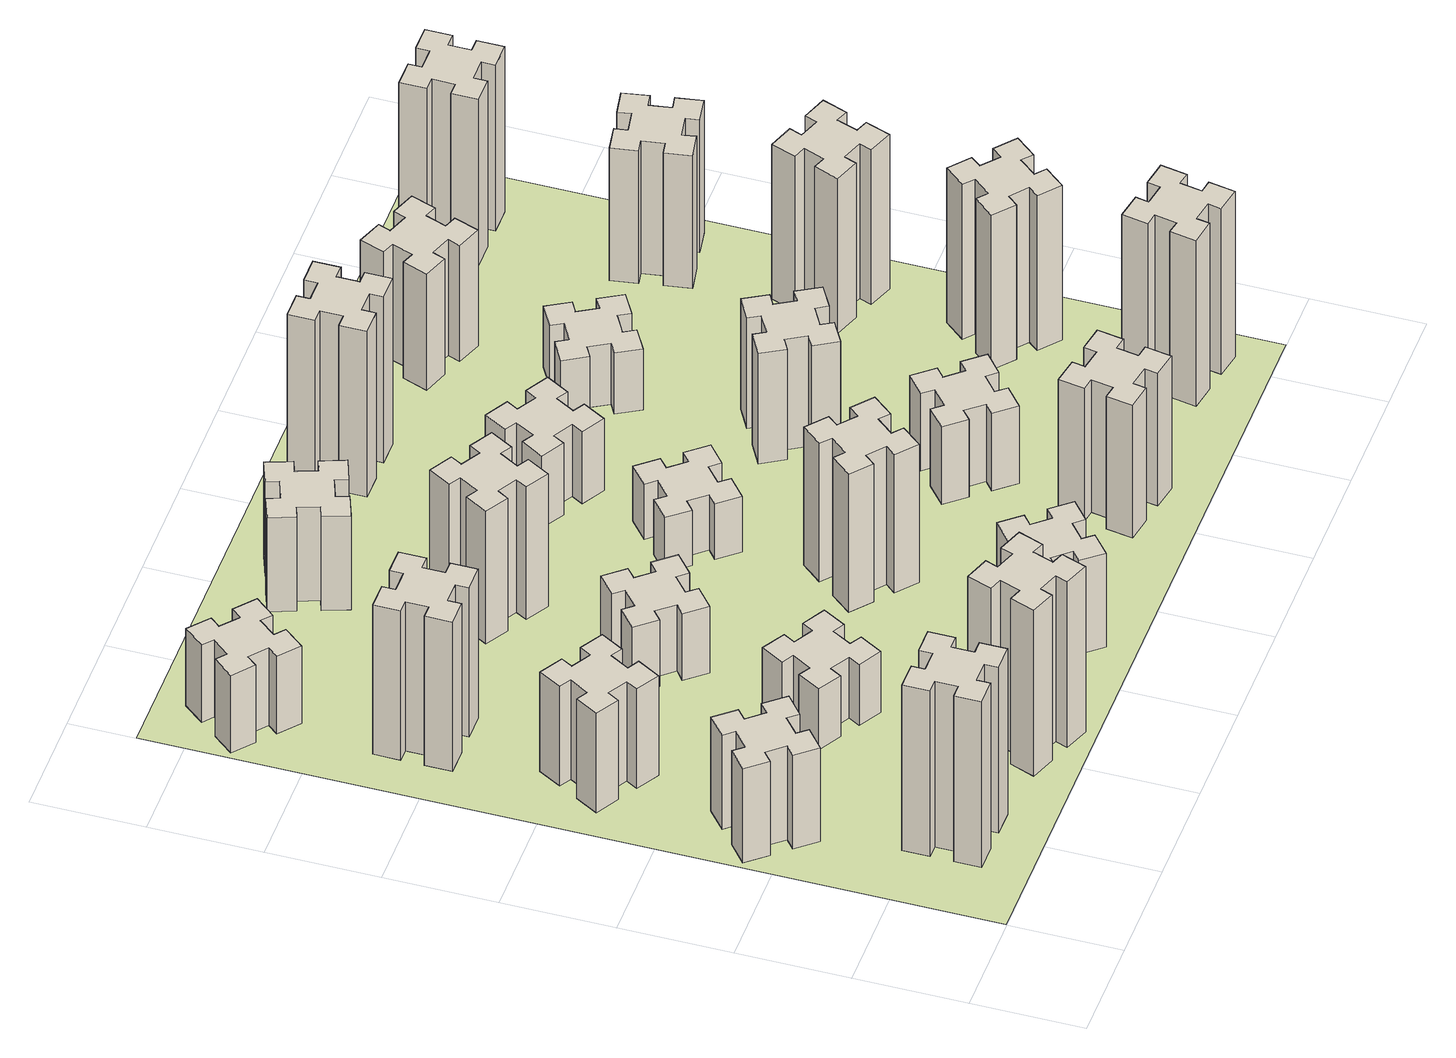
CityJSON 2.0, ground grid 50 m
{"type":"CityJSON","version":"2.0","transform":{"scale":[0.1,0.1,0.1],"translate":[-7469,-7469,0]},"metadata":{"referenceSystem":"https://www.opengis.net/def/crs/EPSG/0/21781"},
"CityObjects":{
"building1":{"type":"Building","attributes":{"class":"1000","function":"1000","usage":"1000","yearOfConstruction":2016,"roofType":"1000","measuredHeight":90,"storeysAboveGround":30,"storeysBelowGround":0},"geometry":[{"type":"Solid","lod":"1","boundaries":[[[[0,1,2,3,4,5,6,7,8,9,10,11,12,13,14,15,16,17,18,19]],[[17,16,20,21]],[[16,15,22,20]],[[15,14,23,22]],[[14,13,24,23]],[[13,12,25,24]],[[12,11,26,25]],[[11,10,27,26]],[[10,9,28,27]],[[9,8,29,28]],[[8,7,30,29]],[[7,6,31,30]],[[6,5,32,31]],[[5,4,33,32]],[[4,3,34,33]],[[3,2,35,34]],[[2,1,36,35]],[[1,0,37,36]],[[0,19,38,37]],[[19,18,39,38]],[[18,17,21,39]],[[24,25,26,27,28,29,30,31,32,33,34,35,36,37,38,39,21,20,22,23]]]]}]},
"building2":{"type":"Building","attributes":{"class":"1000","function":"1000","usage":"1000","yearOfConstruction":2016,"roofType":"1000","measuredHeight":51,"storeysAboveGround":30,"storeysBelowGround":0},"geometry":[{"type":"Solid","lod":"1","boundaries":[[[[40,41,42,43,44,45,46,47,48,49,50,51,52,53,54,55,56,57,58,59]],[[57,56,60,61]],[[56,55,62,60]],[[55,54,63,62]],[[54,53,64,63]],[[53,52,65,64]],[[52,51,66,65]],[[51,50,67,66]],[[50,49,68,67]],[[49,48,69,68]],[[48,47,70,69]],[[47,46,71,70]],[[46,45,72,71]],[[45,44,73,72]],[[44,43,74,73]],[[43,42,75,74]],[[42,41,76,75]],[[41,40,77,76]],[[40,59,78,77]],[[59,58,79,78]],[[58,57,61,79]],[[64,65,66,67,68,69,70,71,72,73,74,75,76,77,78,79,61,60,62,63]]]]}]},
"building3":{"type":"Building","attributes":{"class":"1000","function":"1000","usage":"1000","yearOfConstruction":2016,"roofType":"1000","measuredHeight":54,"storeysAboveGround":30,"storeysBelowGround":0},"geometry":[{"type":"Solid","lod":"1","boundaries":[[[[80,81,82,83,84,85,86,87,88,89,90,91,92,93,94,95,96,97,98,99]],[[97,96,100,101]],[[96,95,102,100]],[[95,94,103,102]],[[94,93,104,103]],[[93,92,105,104]],[[92,91,106,105]],[[91,90,107,106]],[[90,89,108,107]],[[89,88,109,108]],[[88,87,110,109]],[[87,86,111,110]],[[86,85,112,111]],[[85,84,113,112]],[[84,83,114,113]],[[83,82,115,114]],[[82,81,116,115]],[[81,80,117,116]],[[80,99,118,117]],[[99,98,119,118]],[[98,97,101,119]],[[104,105,106,107,108,109,110,111,112,113,114,115,116,117,118,119,101,100,102,103]]]]}]},
"building4":{"type":"Building","attributes":{"class":"1000","function":"1000","usage":"1000","yearOfConstruction":2016,"roofType":"1000","measuredHeight":81,"storeysAboveGround":30,"storeysBelowGround":0},"geometry":[{"type":"Solid","lod":"1","boundaries":[[[[120,121,122,123,124,125,126,127,128,129,130,131,132,133,134,135,136,137,138,139]],[[137,136,140,141]],[[136,135,142,140]],[[135,134,143,142]],[[134,133,144,143]],[[133,132,145,144]],[[132,131,146,145]],[[131,130,147,146]],[[130,129,148,147]],[[129,128,149,148]],[[128,127,150,149]],[[127,126,151,150]],[[126,125,152,151]],[[125,124,153,152]],[[124,123,154,153]],[[123,122,155,154]],[[122,121,156,155]],[[121,120,157,156]],[[120,139,158,157]],[[139,138,159,158]],[[138,137,141,159]],[[144,145,146,147,148,149,150,151,152,153,154,155,156,157,158,159,141,140,142,143]]]]}]},
"building5":{"type":"Building","attributes":{"class":"1000","function":"1000","usage":"1000","yearOfConstruction":2016,"roofType":"1000","measuredHeight":90,"storeysAboveGround":30,"storeysBelowGround":0},"geometry":[{"type":"Solid","lod":"1","boundaries":[[[[160,161,162,163,164,165,166,167,168,169,170,171,172,173,174,175,176,177,178,179]],[[177,176,180,181]],[[176,175,182,180]],[[175,174,183,182]],[[174,173,184,183]],[[173,172,185,184]],[[172,171,186,185]],[[171,170,187,186]],[[170,169,188,187]],[[169,168,189,188]],[[168,167,190,189]],[[167,166,191,190]],[[166,165,192,191]],[[165,164,193,192]],[[164,163,194,193]],[[163,162,195,194]],[[162,161,196,195]],[[161,160,197,196]],[[160,179,198,197]],[[179,178,199,198]],[[178,177,181,199]],[[184,185,186,187,188,189,190,191,192,193,194,195,196,197,198,199,181,180,182,183]]]]}]},
"building6":{"type":"Building","attributes":{"class":"1000","function":"1000","usage":"1000","yearOfConstruction":2016,"roofType":"1000","measuredHeight":42,"storeysAboveGround":30,"storeysBelowGround":0},"geometry":[{"type":"Solid","lod":"1","boundaries":[[[[200,201,202,203,204,205,206,207,208,209,210,211,212,213,214,215,216,217,218,219]],[[217,216,220,221]],[[216,215,222,220]],[[215,214,223,222]],[[214,213,224,223]],[[213,212,225,224]],[[212,211,226,225]],[[211,210,227,226]],[[210,209,228,227]],[[209,208,229,228]],[[208,207,230,229]],[[207,206,231,230]],[[206,205,232,231]],[[205,204,233,232]],[[204,203,234,233]],[[203,202,235,234]],[[202,201,236,235]],[[201,200,237,236]],[[200,219,238,237]],[[219,218,239,238]],[[218,217,221,239]],[[224,225,226,227,228,229,230,231,232,233,234,235,236,237,238,239,221,220,222,223]]]]}]},
"building7":{"type":"Building","attributes":{"class":"1000","function":"1000","usage":"1000","yearOfConstruction":2016,"roofType":"1000","measuredHeight":33,"storeysAboveGround":30,"storeysBelowGround":0},"geometry":[{"type":"Solid","lod":"1","boundaries":[[[[240,241,242,243,244,245,246,247,248,249,250,251,252,253,254,255,256,257,258,259]],[[257,256,260,261]],[[256,255,262,260]],[[255,254,263,262]],[[254,253,264,263]],[[253,252,265,264]],[[252,251,266,265]],[[251,250,267,266]],[[250,249,268,267]],[[249,248,269,268]],[[248,247,270,269]],[[247,246,271,270]],[[246,245,272,271]],[[245,244,273,272]],[[244,243,274,273]],[[243,242,275,274]],[[242,241,276,275]],[[241,240,277,276]],[[240,259,278,277]],[[259,258,279,278]],[[258,257,261,279]],[[264,265,266,267,268,269,270,271,272,273,274,275,276,277,278,279,261,260,262,263]]]]}]},
"building8":{"type":"Building","attributes":{"class":"1000","function":"1000","usage":"1000","yearOfConstruction":2016,"roofType":"1000","measuredHeight":36,"storeysAboveGround":30,"storeysBelowGround":0},"geometry":[{"type":"Solid","lod":"1","boundaries":[[[[280,281,282,283,284,285,286,287,288,289,290,291,292,293,294,295,296,297,298,299]],[[297,296,300,301]],[[296,295,302,300]],[[295,294,303,302]],[[294,293,304,303]],[[293,292,305,304]],[[292,291,306,305]],[[291,290,307,306]],[[290,289,308,307]],[[289,288,309,308]],[[288,287,310,309]],[[287,286,311,310]],[[286,285,312,311]],[[285,284,313,312]],[[284,283,314,313]],[[283,282,315,314]],[[282,281,316,315]],[[281,280,317,316]],[[280,299,318,317]],[[299,298,319,318]],[[298,297,301,319]],[[304,305,306,307,308,309,310,311,312,313,314,315,316,317,318,319,301,300,302,303]]]]}]},
"building9":{"type":"Building","attributes":{"class":"1000","function":"1000","usage":"1000","yearOfConstruction":2016,"roofType":"1000","measuredHeight":51,"storeysAboveGround":30,"storeysBelowGround":0},"geometry":[{"type":"Solid","lod":"1","boundaries":[[[[320,321,322,323,324,325,326,327,328,329,330,331,332,333,334,335,336,337,338,339]],[[337,336,340,341]],[[336,335,342,340]],[[335,334,343,342]],[[334,333,344,343]],[[333,332,345,344]],[[332,331,346,345]],[[331,330,347,346]],[[330,329,348,347]],[[329,328,349,348]],[[328,327,350,349]],[[327,326,351,350]],[[326,325,352,351]],[[325,324,353,352]],[[324,323,354,353]],[[323,322,355,354]],[[322,321,356,355]],[[321,320,357,356]],[[320,339,358,357]],[[339,338,359,358]],[[338,337,341,359]],[[344,345,346,347,348,349,350,351,352,353,354,355,356,357,358,359,341,340,342,343]]]]}]},
"building10":{"type":"Building","attributes":{"class":"1000","function":"1000","usage":"1000","yearOfConstruction":2016,"roofType":"1000","measuredHeight":72,"storeysAboveGround":30,"storeysBelowGround":0},"geometry":[{"type":"Solid","lod":"1","boundaries":[[[[360,361,362,363,364,365,366,367,368,369,370,371,372,373,374,375,376,377,378,379]],[[377,376,380,381]],[[376,375,382,380]],[[375,374,383,382]],[[374,373,384,383]],[[373,372,385,384]],[[372,371,386,385]],[[371,370,387,386]],[[370,369,388,387]],[[369,368,389,388]],[[368,367,390,389]],[[367,366,391,390]],[[366,365,392,391]],[[365,364,393,392]],[[364,363,394,393]],[[363,362,395,394]],[[362,361,396,395]],[[361,360,397,396]],[[360,379,398,397]],[[379,378,399,398]],[[378,377,381,399]],[[384,385,386,387,388,389,390,391,392,393,394,395,396,397,398,399,381,380,382,383]]]]}]},
"building11":{"type":"Building","attributes":{"class":"1000","function":"1000","usage":"1000","yearOfConstruction":2016,"roofType":"1000","measuredHeight":51,"storeysAboveGround":30,"storeysBelowGround":0},"geometry":[{"type":"Solid","lod":"1","boundaries":[[[[400,401,402,403,404,405,406,407,408,409,410,411,412,413,414,415,416,417,418,419]],[[417,416,420,421]],[[416,415,422,420]],[[415,414,423,422]],[[414,413,424,423]],[[413,412,425,424]],[[412,411,426,425]],[[411,410,427,426]],[[410,409,428,427]],[[409,408,429,428]],[[408,407,430,429]],[[407,406,431,430]],[[406,405,432,431]],[[405,404,433,432]],[[404,403,434,433]],[[403,402,435,434]],[[402,401,436,435]],[[401,400,437,436]],[[400,419,438,437]],[[419,418,439,438]],[[418,417,421,439]],[[424,425,426,427,428,429,430,431,432,433,434,435,436,437,438,439,421,420,422,423]]]]}]},
"building12":{"type":"Building","attributes":{"class":"1000","function":"1000","usage":"1000","yearOfConstruction":2016,"roofType":"1000","measuredHeight":75,"storeysAboveGround":30,"storeysBelowGround":0},"geometry":[{"type":"Solid","lod":"1","boundaries":[[[[440,441,442,443,444,445,446,447,448,449,450,451,452,453,454,455,456,457,458,459]],[[457,456,460,461]],[[456,455,462,460]],[[455,454,463,462]],[[454,453,464,463]],[[453,452,465,464]],[[452,451,466,465]],[[451,450,467,466]],[[450,449,468,467]],[[449,448,469,468]],[[448,447,470,469]],[[447,446,471,470]],[[446,445,472,471]],[[445,444,473,472]],[[444,443,474,473]],[[443,442,475,474]],[[442,441,476,475]],[[441,440,477,476]],[[440,459,478,477]],[[459,458,479,478]],[[458,457,461,479]],[[464,465,466,467,468,469,470,471,472,473,474,475,476,477,478,479,461,460,462,463]]]]}]},
"building13":{"type":"Building","attributes":{"class":"1000","function":"1000","usage":"1000","yearOfConstruction":2016,"roofType":"1000","measuredHeight":30,"storeysAboveGround":30,"storeysBelowGround":0},"geometry":[{"type":"Solid","lod":"1","boundaries":[[[[480,481,482,483,484,485,486,487,488,489,490,491,492,493,494,495,496,497,498,499]],[[497,496,500,501]],[[496,495,502,500]],[[495,494,503,502]],[[494,493,504,503]],[[493,492,505,504]],[[492,491,506,505]],[[491,490,507,506]],[[490,489,508,507]],[[489,488,509,508]],[[488,487,510,509]],[[487,486,511,510]],[[486,485,512,511]],[[485,484,513,512]],[[484,483,514,513]],[[483,482,515,514]],[[482,481,516,515]],[[481,480,517,516]],[[480,499,518,517]],[[499,498,519,518]],[[498,497,501,519]],[[504,505,506,507,508,509,510,511,512,513,514,515,516,517,518,519,501,500,502,503]]]]}]},
"building14":{"type":"Building","attributes":{"class":"1000","function":"1000","usage":"1000","yearOfConstruction":2016,"roofType":"1000","measuredHeight":72,"storeysAboveGround":30,"storeysBelowGround":0},"geometry":[{"type":"Solid","lod":"1","boundaries":[[[[520,521,522,523,524,525,526,527,528,529,530,531,532,533,534,535,536,537,538,539]],[[537,536,540,541]],[[536,535,542,540]],[[535,534,543,542]],[[534,533,544,543]],[[533,532,545,544]],[[532,531,546,545]],[[531,530,547,546]],[[530,529,548,547]],[[529,528,549,548]],[[528,527,550,549]],[[527,526,551,550]],[[526,525,552,551]],[[525,524,553,552]],[[524,523,554,553]],[[523,522,555,554]],[[522,521,556,555]],[[521,520,557,556]],[[520,539,558,557]],[[539,538,559,558]],[[538,537,541,559]],[[544,545,546,547,548,549,550,551,552,553,554,555,556,557,558,559,541,540,542,543]]]]}]},
"building15":{"type":"Building","attributes":{"class":"1000","function":"1000","usage":"1000","yearOfConstruction":2016,"roofType":"1000","measuredHeight":39,"storeysAboveGround":30,"storeysBelowGround":0},"geometry":[{"type":"Solid","lod":"1","boundaries":[[[[560,561,562,563,564,565,566,567,568,569,570,571,572,573,574,575,576,577,578,579]],[[577,576,580,581]],[[576,575,582,580]],[[575,574,583,582]],[[574,573,584,583]],[[573,572,585,584]],[[572,571,586,585]],[[571,570,587,586]],[[570,569,588,587]],[[569,568,589,588]],[[568,567,590,589]],[[567,566,591,590]],[[566,565,592,591]],[[565,564,593,592]],[[564,563,594,593]],[[563,562,595,594]],[[562,561,596,595]],[[561,560,597,596]],[[560,579,598,597]],[[579,578,599,598]],[[578,577,581,599]],[[584,585,586,587,588,589,590,591,592,593,594,595,596,597,598,599,581,580,582,583]]]]}]},
"building16":{"type":"Building","attributes":{"class":"1000","function":"1000","usage":"1000","yearOfConstruction":2016,"roofType":"1000","measuredHeight":90,"storeysAboveGround":30,"storeysBelowGround":0},"geometry":[{"type":"Solid","lod":"1","boundaries":[[[[600,601,602,603,604,605,606,607,608,609,610,611,612,613,614,615,616,617,618,619]],[[617,616,620,621]],[[616,615,622,620]],[[615,614,623,622]],[[614,613,624,623]],[[613,612,625,624]],[[612,611,626,625]],[[611,610,627,626]],[[610,609,628,627]],[[609,608,629,628]],[[608,607,630,629]],[[607,606,631,630]],[[606,605,632,631]],[[605,604,633,632]],[[604,603,634,633]],[[603,602,635,634]],[[602,601,636,635]],[[601,600,637,636]],[[600,619,638,637]],[[619,618,639,638]],[[618,617,621,639]],[[624,625,626,627,628,629,630,631,632,633,634,635,636,637,638,639,621,620,622,623]]]]}]},
"building17":{"type":"Building","attributes":{"class":"1000","function":"1000","usage":"1000","yearOfConstruction":2016,"roofType":"1000","measuredHeight":42,"storeysAboveGround":30,"storeysBelowGround":0},"geometry":[{"type":"Solid","lod":"1","boundaries":[[[[640,641,642,643,644,645,646,647,648,649,650,651,652,653,654,655,656,657,658,659]],[[657,656,660,661]],[[656,655,662,660]],[[655,654,663,662]],[[654,653,664,663]],[[653,652,665,664]],[[652,651,666,665]],[[651,650,667,666]],[[650,649,668,667]],[[649,648,669,668]],[[648,647,670,669]],[[647,646,671,670]],[[646,645,672,671]],[[645,644,673,672]],[[644,643,674,673]],[[643,642,675,674]],[[642,641,676,675]],[[641,640,677,676]],[[640,659,678,677]],[[659,658,679,678]],[[658,657,661,679]],[[664,665,666,667,668,669,670,671,672,673,674,675,676,677,678,679,661,660,662,663]]]]}]},
"building18":{"type":"Building","attributes":{"class":"1000","function":"1000","usage":"1000","yearOfConstruction":2016,"roofType":"1000","measuredHeight":60,"storeysAboveGround":30,"storeysBelowGround":0},"geometry":[{"type":"Solid","lod":"1","boundaries":[[[[680,681,682,683,684,685,686,687,688,689,690,691,692,693,694,695,696,697,698,699]],[[697,696,700,701]],[[696,695,702,700]],[[695,694,703,702]],[[694,693,704,703]],[[693,692,705,704]],[[692,691,706,705]],[[691,690,707,706]],[[690,689,708,707]],[[689,688,709,708]],[[688,687,710,709]],[[687,686,711,710]],[[686,685,712,711]],[[685,684,713,712]],[[684,683,714,713]],[[683,682,715,714]],[[682,681,716,715]],[[681,680,717,716]],[[680,699,718,717]],[[699,698,719,718]],[[698,697,701,719]],[[704,705,706,707,708,709,710,711,712,713,714,715,716,717,718,719,701,700,702,703]]]]}]},
"building19":{"type":"Building","attributes":{"class":"1000","function":"1000","usage":"1000","yearOfConstruction":2016,"roofType":"1000","measuredHeight":33,"storeysAboveGround":30,"storeysBelowGround":0},"geometry":[{"type":"Solid","lod":"1","boundaries":[[[[720,721,722,723,724,725,726,727,728,729,730,731,732,733,734,735,736,737,738,739]],[[737,736,740,741]],[[736,735,742,740]],[[735,734,743,742]],[[734,733,744,743]],[[733,732,745,744]],[[732,731,746,745]],[[731,730,747,746]],[[730,729,748,747]],[[729,728,749,748]],[[728,727,750,749]],[[727,726,751,750]],[[726,725,752,751]],[[725,724,753,752]],[[724,723,754,753]],[[723,722,755,754]],[[722,721,756,755]],[[721,720,757,756]],[[720,739,758,757]],[[739,738,759,758]],[[738,737,741,759]],[[744,745,746,747,748,749,750,751,752,753,754,755,756,757,758,759,741,740,742,743]]]]}]},
"building20":{"type":"Building","attributes":{"class":"1000","function":"1000","usage":"1000","yearOfConstruction":2016,"roofType":"1000","measuredHeight":90,"storeysAboveGround":30,"storeysBelowGround":0},"geometry":[{"type":"Solid","lod":"1","boundaries":[[[[760,761,762,763,764,765,766,767,768,769,770,771,772,773,774,775,776,777,778,779]],[[777,776,780,781]],[[776,775,782,780]],[[775,774,783,782]],[[774,773,784,783]],[[773,772,785,784]],[[772,771,786,785]],[[771,770,787,786]],[[770,769,788,787]],[[769,768,789,788]],[[768,767,790,789]],[[767,766,791,790]],[[766,765,792,791]],[[765,764,793,792]],[[764,763,794,793]],[[763,762,795,794]],[[762,761,796,795]],[[761,760,797,796]],[[760,779,798,797]],[[779,778,799,798]],[[778,777,781,799]],[[784,785,786,787,788,789,790,791,792,793,794,795,796,797,798,799,781,780,782,783]]]]}]},
"building21":{"type":"Building","attributes":{"class":"1000","function":"1000","usage":"1000","yearOfConstruction":2016,"roofType":"1000","measuredHeight":63,"storeysAboveGround":30,"storeysBelowGround":0},"geometry":[{"type":"Solid","lod":"1","boundaries":[[[[800,801,802,803,804,805,806,807,808,809,810,811,812,813,814,815,816,817,818,819]],[[817,816,820,821]],[[816,815,822,820]],[[815,814,823,822]],[[814,813,824,823]],[[813,812,825,824]],[[812,811,826,825]],[[811,810,827,826]],[[810,809,828,827]],[[809,808,829,828]],[[808,807,830,829]],[[807,806,831,830]],[[806,805,832,831]],[[805,804,833,832]],[[804,803,834,833]],[[803,802,835,834]],[[802,801,836,835]],[[801,800,837,836]],[[800,819,838,837]],[[819,818,839,838]],[[818,817,821,839]],[[824,825,826,827,828,829,830,831,832,833,834,835,836,837,838,839,821,820,822,823]]]]}]},
"building22":{"type":"Building","attributes":{"class":"1000","function":"1000","usage":"1000","yearOfConstruction":2016,"roofType":"1000","measuredHeight":84,"storeysAboveGround":30,"storeysBelowGround":0},"geometry":[{"type":"Solid","lod":"1","boundaries":[[[[840,841,842,843,844,845,846,847,848,849,850,851,852,853,854,855,856,857,858,859]],[[857,856,860,861]],[[856,855,862,860]],[[855,854,863,862]],[[854,853,864,863]],[[853,852,865,864]],[[852,851,866,865]],[[851,850,867,866]],[[850,849,868,867]],[[849,848,869,868]],[[848,847,870,869]],[[847,846,871,870]],[[846,845,872,871]],[[845,844,873,872]],[[844,843,874,873]],[[843,842,875,874]],[[842,841,876,875]],[[841,840,877,876]],[[840,859,878,877]],[[859,858,879,878]],[[858,857,861,879]],[[864,865,866,867,868,869,870,871,872,873,874,875,876,877,878,879,861,860,862,863]]]]}]},
"building23":{"type":"Building","attributes":{"class":"1000","function":"1000","usage":"1000","yearOfConstruction":2016,"roofType":"1000","measuredHeight":84,"storeysAboveGround":30,"storeysBelowGround":0},"geometry":[{"type":"Solid","lod":"1","boundaries":[[[[880,881,882,883,884,885,886,887,888,889,890,891,892,893,894,895,896,897,898,899]],[[897,896,900,901]],[[896,895,902,900]],[[895,894,903,902]],[[894,893,904,903]],[[893,892,905,904]],[[892,891,906,905]],[[891,890,907,906]],[[890,889,908,907]],[[889,888,909,908]],[[888,887,910,909]],[[887,886,911,910]],[[886,885,912,911]],[[885,884,913,912]],[[884,883,914,913]],[[883,882,915,914]],[[882,881,916,915]],[[881,880,917,916]],[[880,899,918,917]],[[899,898,919,918]],[[898,897,901,919]],[[904,905,906,907,908,909,910,911,912,913,914,915,916,917,918,919,901,900,902,903]]]]}]},
"building24":{"type":"Building","attributes":{"class":"1000","function":"1000","usage":"1000","yearOfConstruction":2016,"roofType":"1000","measuredHeight":72,"storeysAboveGround":30,"storeysBelowGround":0},"geometry":[{"type":"Solid","lod":"1","boundaries":[[[[920,921,922,923,924,925,926,927,928,929,930,931,932,933,934,935,936,937,938,939]],[[937,936,940,941]],[[936,935,942,940]],[[935,934,943,942]],[[934,933,944,943]],[[933,932,945,944]],[[932,931,946,945]],[[931,930,947,946]],[[930,929,948,947]],[[929,928,949,948]],[[928,927,950,949]],[[927,926,951,950]],[[926,925,952,951]],[[925,924,953,952]],[[924,923,954,953]],[[923,922,955,954]],[[922,921,956,955]],[[921,920,957,956]],[[920,939,958,957]],[[939,938,959,958]],[[938,937,941,959]],[[944,945,946,947,948,949,950,951,952,953,954,955,956,957,958,959,941,940,942,943]]]]}]},
"building25":{"type":"Building","attributes":{"class":"1000","function":"1000","usage":"1000","yearOfConstruction":2016,"roofType":"1000","measuredHeight":90,"storeysAboveGround":30,"storeysBelowGround":0},"geometry":[{"type":"Solid","lod":"1","boundaries":[[[[960,961,962,963,964,965,966,967,968,969,970,971,972,973,974,975,976,977,978,979]],[[977,976,980,981]],[[976,975,982,980]],[[975,974,983,982]],[[974,973,984,983]],[[973,972,985,984]],[[972,971,986,985]],[[971,970,987,986]],[[970,969,988,987]],[[969,968,989,988]],[[968,967,990,989]],[[967,966,991,990]],[[966,965,992,991]],[[965,964,993,992]],[[964,963,994,993]],[[963,962,995,994]],[[962,961,996,995]],[[961,960,997,996]],[[960,979,998,997]],[[979,978,999,998]],[[978,977,981,999]],[[984,985,986,987,988,989,990,991,992,993,994,995,996,997,998,999,981,980,982,983]]]]}]},
"landuse1":{"type":"LandUse","attributes":{"name":"plot1","function":"1010"},"geometry":[{"type":"MultiSurface","lod":"1","boundaries":[[[1000,1001,1002,1003]]]}]}
},
"vertices":[
[365,425,0],[365,325,0],[305,325,0],[305,205,0],[425,205,0],[425,265,0],[525,265,0],[525,205,0],[645,205,0],[645,325,0],[585,325,0],[585,425,0],[645,425,0],[645,545,0],[525,545,0],[525,485,0],[425,485,0],[425,545,0],[305,545,0],[305,425,0],[425,485,900],[425,545,900],[525,485,900],[525,545,900],[645,545,900],[645,425,900],[585,425,900],[585,325,900],[645,325,900],[645,205,900],[525,205,900],[525,265,900],[425,265,900],[425,205,900],[305,205,900],[305,325,900],[365,325,900],[365,425,900],[305,425,900],[305,545,900],
[392,1148,0],[327,1224,0],[373,1263,0],[296,1355,0],[204,1278,0],[243,1232,0],[166,1167,0],[128,1213,0],[36,1136,0],[113,1044,0],[159,1083,0],[223,1006,0],[177,968,0],[254,876,0],[346,953,0],[308,999,0],[384,1063,0],[423,1017,0],[515,1094,0],[438,1186,0],[384,1063,510],[423,1017,510],[308,999,510],[346,953,510],[254,876,510],[177,968,510],[223,1006,510],[159,1083,510],[113,1044,510],[36,1136,510],[128,1213,510],[166,1167,510],[243,1232,510],[204,1278,510],[296,1355,510],[373,1263,510],[327,1224,510],[392,1148,510],[438,1186,510],[515,1094,510],
[474,1926,0],[387,1976,0],[417,2028,0],[313,2088,0],[253,1984,0],[305,1954,0],[255,1867,0],[203,1897,0],[143,1793,0],[247,1733,0],[277,1785,0],[364,1735,0],[334,1683,0],[438,1623,0],[498,1727,0],[446,1757,0],[496,1844,0],[548,1814,0],[608,1918,0],[504,1978,0],[496,1844,540],[548,1814,540],[446,1757,540],[498,1727,540],[438,1623,540],[334,1683,540],[364,1735,540],[277,1785,540],[247,1733,540],[143,1793,540],[203,1897,540],[255,1867,540],[305,1954,540],[253,1984,540],[313,2088,540],[417,2028,540],[387,1976,540],[474,1926,540],[504,1978,540],[608,1918,540],
[485,2545,0],[485,2645,0],[545,2645,0],[545,2765,0],[425,2765,0],[425,2705,0],[325,2705,0],[325,2765,0],[205,2765,0],[205,2645,0],[265,2645,0],[265,2545,0],[205,2545,0],[205,2425,0],[325,2425,0],[325,2485,0],[425,2485,0],[425,2425,0],[545,2425,0],[545,2545,0],[425,2485,810],[425,2425,810],[325,2485,810],[325,2425,810],[205,2425,810],[205,2545,810],[265,2545,810],[265,2645,810],[205,2645,810],[205,2765,810],[325,2765,810],[325,2705,810],[425,2705,810],[425,2765,810],[545,2765,810],[545,2645,810],[485,2645,810],[485,2545,810],[545,2545,810],[545,2425,810],
[1029,360,0],[995,266,0],[939,287,0],[897,174,0],[1010,133,0],[1031,189,0],[1125,155,0],[1104,99,0],[1217,57,0],[1258,170,0],[1202,191,0],[1236,285,0],[1292,264,0],[1333,377,0],[1220,418,0],[1200,362,0],[1106,396,0],[1127,452,0],[1014,493,0],[973,380,0],[1106,396,900],[1127,452,900],[1200,362,900],[1220,418,900],[1333,377,900],[1292,264,900],[1236,285,900],[1202,191,900],[1258,170,900],[1217,57,900],[1104,99,900],[1125,155,900],[1031,189,900],[1010,133,900],[897,174,900],[939,287,900],[995,266,900],[1029,360,900],[973,380,900],[1014,493,900],
[384,3387,0],[308,3452,0],[346,3498,0],[254,3575,0],[177,3483,0],[223,3444,0],[159,3368,0],[113,3406,0],[36,3314,0],[128,3237,0],[166,3283,0],[243,3219,0],[204,3173,0],[296,3096,0],[373,3188,0],[327,3226,0],[392,3303,0],[438,3264,0],[515,3356,0],[423,3433,0],[392,3303,420],[438,3264,420],[327,3226,420],[373,3188,420],[296,3096,420],[204,3173,420],[243,3219,420],[166,3283,420],[128,3237,420],[36,3314,420],[113,3406,420],[159,3368,420],[223,3444,420],[177,3483,420],[254,3575,420],[346,3498,420],[308,3452,420],[384,3387,420],[423,3433,420],[515,3356,420],
[1086,1017,0],[1136,1104,0],[1188,1074,0],[1248,1178,0],[1144,1238,0],[1114,1186,0],[1027,1236,0],[1057,1288,0],[953,1348,0],[893,1244,0],[945,1214,0],[895,1127,0],[843,1157,0],[783,1053,0],[887,993,0],[917,1045,0],[1004,995,0],[974,943,0],[1078,883,0],[1138,987,0],[1004,995,330],[974,943,330],[917,1045,330],[887,993,330],[783,1053,330],[843,1157,330],[895,1127,330],[945,1214,330],[893,1244,330],[953,1348,330],[1057,1288,330],[1027,1236,330],[1114,1186,330],[1144,1238,330],[1248,1178,330],[1188,1074,330],[1136,1104,330],[1086,1017,330],[1138,987,330],[1078,883,330],
[1083,1972,0],[1006,1907,0],[968,1953,0],[876,1876,0],[953,1784,0],[999,1823,0],[1063,1746,0],[1017,1708,0],[1094,1616,0],[1186,1693,0],[1148,1739,0],[1224,1803,0],[1263,1757,0],[1355,1834,0],[1278,1926,0],[1232,1888,0],[1167,1964,0],[1213,2003,0],[1136,2095,0],[1044,2018,0],[1167,1964,360],[1213,2003,360],[1232,1888,360],[1278,1926,360],[1355,1834,360],[1263,1757,360],[1224,1803,360],[1148,1739,360],[1186,1693,360],[1094,1616,360],[1017,1708,360],[1063,1746,360],[999,1823,360],[953,1784,360],[876,1876,360],[968,1953,360],[1006,1907,360],[1083,1972,360],[1044,2018,360],[1136,2095,360],
[1639,343,0],[1703,266,0],[1657,228,0],[1734,136,0],[1826,213,0],[1788,259,0],[1864,323,0],[1903,277,0],[1995,354,0],[1918,446,0],[1872,408,0],[1807,484,0],[1853,523,0],[1776,615,0],[1684,538,0],[1723,492,0],[1646,427,0],[1608,473,0],[1516,396,0],[1593,304,0],[1646,427,510],[1608,473,510],[1723,492,510],[1684,538,510],[1776,615,510],[1853,523,510],[1807,484,510],[1872,408,510],[1918,446,510],[1995,354,510],[1903,277,510],[1864,323,510],[1788,259,510],[1826,213,510],[1734,136,510],[1657,228,510],[1703,266,510],[1639,343,510],[1593,304,510],[1516,396,510],
[1286,2497,0],[1336,2584,0],[1388,2554,0],[1448,2658,0],[1344,2718,0],[1314,2666,0],[1227,2716,0],[1257,2768,0],[1153,2828,0],[1093,2724,0],[1145,2694,0],[1095,2607,0],[1043,2637,0],[983,2533,0],[1087,2473,0],[1117,2525,0],[1204,2475,0],[1174,2423,0],[1278,2363,0],[1338,2467,0],[1204,2475,720],[1174,2423,720],[1117,2525,720],[1087,2473,720],[983,2533,720],[1043,2637,720],[1095,2607,720],[1145,2694,720],[1093,2724,720],[1153,2828,720],[1257,2768,720],[1227,2716,720],[1314,2666,720],[1344,2718,720],[1448,2658,720],[1388,2554,720],[1336,2584,720],[1286,2497,720],[1338,2467,720],[1278,2363,720],
[1125,3456,0],[1031,3422,0],[1010,3478,0],[897,3437,0],[939,3324,0],[995,3345,0],[1029,3251,0],[973,3230,0],[1014,3117,0],[1127,3159,0],[1106,3215,0],[1200,3249,0],[1220,3193,0],[1333,3234,0],[1292,3347,0],[1236,3326,0],[1202,3420,0],[1258,3440,0],[1217,3553,0],[1104,3512,0],[1202,3420,510],[1258,3440,510],[1236,3326,510],[1292,3347,510],[1333,3234,510],[1220,3193,510],[1200,3249,510],[1106,3215,510],[1127,3159,510],[1014,3117,510],[973,3230,510],[1029,3251,510],[995,3345,510],[939,3324,510],[897,3437,510],[1010,3478,510],[1031,3422,510],[1125,3456,510],[1104,3512,510],[1217,3553,510],
[1803,1324,0],[1739,1248,0],[1693,1286,0],[1616,1194,0],[1708,1117,0],[1746,1163,0],[1823,1099,0],[1784,1053,0],[1876,976,0],[1953,1068,0],[1907,1106,0],[1972,1183,0],[2018,1144,0],[2095,1236,0],[2003,1313,0],[1964,1267,0],[1888,1332,0],[1926,1378,0],[1834,1455,0],[1757,1363,0],[1888,1332,750],[1926,1378,750],[1964,1267,750],[2003,1313,750],[2095,1236,750],[2018,1144,750],[1972,1183,750],[1907,1106,750],[1953,1068,750],[1876,976,750],[1784,1053,750],[1823,1099,750],[1746,1163,750],[1708,1117,750],[1616,1194,750],[1693,1286,750],[1739,1248,750],[1803,1324,750],[1757,1363,750],[1834,1455,750],
[1972,1988,0],[1907,2064,0],[1953,2103,0],[1876,2195,0],[1784,2118,0],[1823,2072,0],[1746,2007,0],[1708,2053,0],[1616,1976,0],[1693,1884,0],[1739,1923,0],[1803,1846,0],[1757,1808,0],[1834,1716,0],[1926,1793,0],[1888,1839,0],[1964,1903,0],[2003,1857,0],[2095,1934,0],[2018,2026,0],[1964,1903,300],[2003,1857,300],[1888,1839,300],[1926,1793,300],[1834,1716,300],[1757,1808,300],[1803,1846,300],[1739,1923,300],[1693,1884,300],[1616,1976,300],[1708,2053,300],[1746,2007,300],[1823,2072,300],[1784,2118,300],[1876,2195,300],[1953,2103,300],[1907,2064,300],[1972,1988,300],[2018,2026,300],[2095,1934,300],
[2496,444,0],[2478,345,0],[2419,356,0],[2398,237,0],[2517,217,0],[2527,276,0],[2625,258,0],[2615,199,0],[2733,178,0],[2754,297,0],[2695,307,0],[2712,405,0],[2771,395,0],[2792,513,0],[2674,534,0],[2664,475,0],[2565,492,0],[2576,551,0],[2457,572,0],[2437,454,0],[2565,492,720],[2576,551,720],[2664,475,720],[2674,534,720],[2792,513,720],[2771,395,720],[2712,405,720],[2695,307,720],[2754,297,720],[2733,178,720],[2615,199,720],[2625,258,720],[2527,276,720],[2517,217,720],[2398,237,720],[2419,356,720],[2478,345,720],[2496,444,720],[2437,454,720],[2457,572,720],
[2026,2497,0],[2076,2584,0],[2128,2554,0],[2188,2658,0],[2084,2718,0],[2054,2666,0],[1967,2716,0],[1997,2768,0],[1893,2828,0],[1833,2724,0],[1885,2694,0],[1835,2607,0],[1783,2637,0],[1723,2533,0],[1827,2473,0],[1857,2525,0],[1944,2475,0],[1914,2423,0],[2018,2363,0],[2078,2467,0],[1944,2475,390],[1914,2423,390],[1857,2525,390],[1827,2473,390],[1723,2533,390],[1783,2637,390],[1835,2607,390],[1885,2694,390],[1833,2724,390],[1893,2828,390],[1997,2768,390],[1967,2716,390],[2054,2666,390],[2084,2718,390],[2188,2658,390],[2128,2554,390],[2076,2584,390],[2026,2497,390],[2078,2467,390],[2018,2363,390],
[1745,3485,0],[1745,3385,0],[1685,3385,0],[1685,3265,0],[1805,3265,0],[1805,3325,0],[1905,3325,0],[1905,3265,0],[2025,3265,0],[2025,3385,0],[1965,3385,0],[1965,3485,0],[2025,3485,0],[2025,3605,0],[1905,3605,0],[1905,3545,0],[1805,3545,0],[1805,3605,0],[1685,3605,0],[1685,3485,0],[1805,3545,900],[1805,3605,900],[1905,3545,900],[1905,3605,900],[2025,3605,900],[2025,3485,900],[1965,3485,900],[1965,3385,900],[2025,3385,900],[2025,3265,900],[1905,3265,900],[1905,3325,900],[1805,3325,900],[1805,3265,900],[1685,3265,900],[1685,3385,900],[1745,3385,900],[1745,3485,900],[1685,3485,900],[1685,3605,900],
[2563,1132,0],[2486,1067,0],[2448,1113,0],[2356,1036,0],[2433,944,0],[2479,983,0],[2543,906,0],[2497,868,0],[2574,776,0],[2666,853,0],[2628,899,0],[2704,963,0],[2743,917,0],[2835,994,0],[2758,1086,0],[2712,1048,0],[2647,1124,0],[2693,1163,0],[2616,1255,0],[2524,1178,0],[2647,1124,420],[2693,1163,420],[2712,1048,420],[2758,1086,420],[2835,994,420],[2743,917,420],[2704,963,420],[2628,899,420],[2666,853,420],[2574,776,420],[2497,868,420],[2543,906,420],[2479,983,420],[2433,944,420],[2356,1036,420],[2448,1113,420],[2486,1067,420],[2563,1132,420],[2524,1178,420],[2616,1255,420],
[2475,1744,0],[2525,1657,0],[2473,1627,0],[2533,1523,0],[2637,1583,0],[2607,1635,0],[2694,1685,0],[2724,1633,0],[2828,1693,0],[2768,1797,0],[2716,1767,0],[2666,1854,0],[2718,1884,0],[2658,1988,0],[2554,1928,0],[2584,1876,0],[2497,1826,0],[2467,1878,0],[2363,1818,0],[2423,1714,0],[2497,1826,600],[2467,1878,600],[2584,1876,600],[2554,1928,600],[2658,1988,600],[2718,1884,600],[2666,1854,600],[2716,1767,600],[2768,1797,600],[2828,1693,600],[2724,1633,600],[2694,1685,600],[2607,1635,600],[2637,1583,600],[2533,1523,600],[2473,1627,600],[2525,1657,600],[2475,1744,600],[2423,1714,600],[2363,1818,600],
[2475,2584,0],[2525,2497,0],[2473,2467,0],[2533,2363,0],[2637,2423,0],[2607,2475,0],[2694,2525,0],[2724,2473,0],[2828,2533,0],[2768,2637,0],[2716,2607,0],[2666,2694,0],[2718,2724,0],[2658,2828,0],[2554,2768,0],[2584,2716,0],[2497,2666,0],[2467,2718,0],[2363,2658,0],[2423,2554,0],[2497,2666,330],[2467,2718,330],[2584,2716,330],[2554,2768,330],[2658,2828,330],[2718,2724,330],[2666,2694,330],[2716,2607,330],[2768,2637,330],[2828,2533,330],[2724,2473,330],[2694,2525,330],[2607,2475,330],[2637,2423,330],[2533,2363,330],[2473,2467,330],[2525,2497,330],[2475,2584,330],[2423,2554,330],[2363,2658,330],
[3504,475,0],[3405,492,0],[3416,551,0],[3297,572,0],[3277,454,0],[3336,444,0],[3318,345,0],[3259,356,0],[3238,237,0],[3357,217,0],[3367,276,0],[3465,258,0],[3455,199,0],[3573,178,0],[3594,297,0],[3535,307,0],[3552,405,0],[3611,395,0],[3632,513,0],[3514,534,0],[3552,405,900],[3611,395,900],[3535,307,900],[3594,297,900],[3573,178,900],[3455,199,900],[3465,258,900],[3367,276,900],[3357,217,900],[3238,237,900],[3259,356,900],[3318,345,900],[3336,444,900],[3277,454,900],[3297,572,900],[3416,551,900],[3405,492,900],[3504,475,900],[3514,534,900],[3632,513,900],
[2511,3249,0],[2605,3215,0],[2584,3159,0],[2697,3117,0],[2738,3230,0],[2682,3251,0],[2716,3345,0],[2772,3324,0],[2813,3437,0],[2700,3478,0],[2680,3422,0],[2586,3456,0],[2607,3512,0],[2494,3553,0],[2453,3440,0],[2509,3420,0],[2475,3326,0],[2419,3347,0],[2377,3234,0],[2490,3193,0],[2475,3326,630],[2419,3347,630],[2509,3420,630],[2453,3440,630],[2494,3553,630],[2607,3512,630],[2586,3456,630],[2680,3422,630],[2700,3478,630],[2813,3437,630],[2772,3324,630],[2716,3345,630],[2682,3251,630],[2738,3230,630],[2697,3117,630],[2584,3159,630],[2605,3215,630],[2511,3249,630],[2490,3193,630],[2377,3234,630],
[3487,1006,0],[3552,1083,0],[3598,1044,0],[3675,1136,0],[3583,1213,0],[3544,1167,0],[3468,1232,0],[3506,1278,0],[3414,1355,0],[3337,1263,0],[3383,1224,0],[3319,1148,0],[3273,1186,0],[3196,1094,0],[3288,1017,0],[3326,1063,0],[3403,999,0],[3364,953,0],[3456,876,0],[3533,968,0],[3403,999,840],[3364,953,840],[3326,1063,840],[3288,1017,840],[3196,1094,840],[3273,1186,840],[3319,1148,840],[3383,1224,840],[3337,1263,840],[3414,1355,840],[3506,1278,840],[3468,1232,840],[3544,1167,840],[3583,1213,840],[3675,1136,840],[3598,1044,840],[3552,1083,840],[3487,1006,840],[3533,968,840],[3456,876,840],
[3520,1942,0],[3426,1976,0],[3447,2032,0],[3334,2073,0],[3293,1960,0],[3349,1940,0],[3315,1846,0],[3259,1867,0],[3217,1754,0],[3330,1713,0],[3351,1769,0],[3445,1735,0],[3424,1679,0],[3537,1637,0],[3578,1750,0],[3522,1771,0],[3556,1865,0],[3612,1844,0],[3653,1957,0],[3540,1998,0],[3556,1865,840],[3612,1844,840],[3522,1771,840],[3578,1750,840],[3537,1637,840],[3424,1679,840],[3445,1735,840],[3351,1769,840],[3330,1713,840],[3217,1754,840],[3259,1867,840],[3315,1846,840],[3349,1940,840],[3293,1960,840],[3334,2073,840],[3447,2032,840],[3426,1976,840],[3520,1942,840],[3540,1998,840],[3653,1957,840],
[3552,2565,0],[3535,2664,0],[3594,2674,0],[3573,2792,0],[3455,2771,0],[3465,2712,0],[3367,2695,0],[3357,2754,0],[3238,2733,0],[3259,2615,0],[3318,2625,0],[3336,2527,0],[3277,2517,0],[3297,2398,0],[3416,2419,0],[3405,2478,0],[3504,2496,0],[3514,2437,0],[3632,2457,0],[3611,2576,0],[3504,2496,720],[3514,2437,720],[3405,2478,720],[3416,2419,720],[3297,2398,720],[3277,2517,720],[3336,2527,720],[3318,2625,720],[3259,2615,720],[3238,2733,720],[3357,2754,720],[3367,2695,720],[3465,2712,720],[3455,2771,720],[3573,2792,720],[3594,2674,720],[3535,2664,720],[3552,2565,720],[3611,2576,720],[3632,2457,720],
[3285,3325,0],[3385,3325,0],[3385,3265,0],[3505,3265,0],[3505,3385,0],[3445,3385,0],[3445,3485,0],[3505,3485,0],[3505,3605,0],[3385,3605,0],[3385,3545,0],[3285,3545,0],[3285,3605,0],[3165,3605,0],[3165,3485,0],[3225,3485,0],[3225,3385,0],[3165,3385,0],[3165,3265,0],[3285,3265,0],[3225,3385,900],[3165,3385,900],[3225,3485,900],[3165,3485,900],[3165,3605,900],[3285,3605,900],[3285,3545,900],[3385,3545,900],[3385,3605,900],[3505,3605,900],[3505,3485,900],[3445,3485,900],[3445,3385,900],[3505,3385,900],[3505,3265,900],[3385,3265,900],[3385,3325,900],[3285,3325,900],[3285,3265,900],[3165,3265,900],
[5,3705,0],[3705,3705,0],[3705,5,0],[5,5,0]
]}
